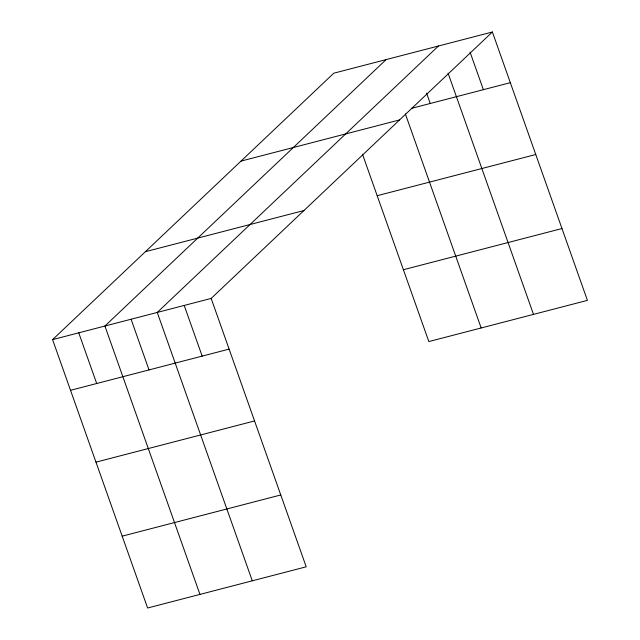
<?xml version="1.0" encoding="UTF-8"?>
<svg xmlns="http://www.w3.org/2000/svg" width="640" height="640" viewBox="0 0 640 640"><rect width="100%" height="100%" fill="white"/><g stroke="black" fill="none" stroke-linecap="round" stroke-linejoin="round"><path stroke-width="0.96" d="M492.384 32L211.168 298.432L306.208 566.808L147.616 608L52.584 339.624L333.792 73.192L492.384 32L587.416 300.376L428.832 341.568L362.504 154.264M386.128 59.6L104.912 326.032L199.952 594.408M438.464 46.008L157.248 312.44L252.288 580.816M411.552 108.336L510.328 82.68M240.992 161.112L399.584 119.92M145.384 251.704L303.968 210.512M377.184 195.712L535.768 154.52M52.584 339.624L211.168 298.432M403.392 269.728L561.976 228.536M70.528 390.304L229.12 349.112M95.968 462.144L254.552 420.952M122.176 536.16L280.768 494.968M470.072 52.144L483.368 89.68M448.104 73.224L533.496 314.376M426.584 93.16L430.24 103.48M405.384 113.96L481.168 327.976M184.208 305.44L202.16 356.12M131.08 319.24L149.032 369.92M78.752 332.832L96.696 383.512"/></g></svg>
